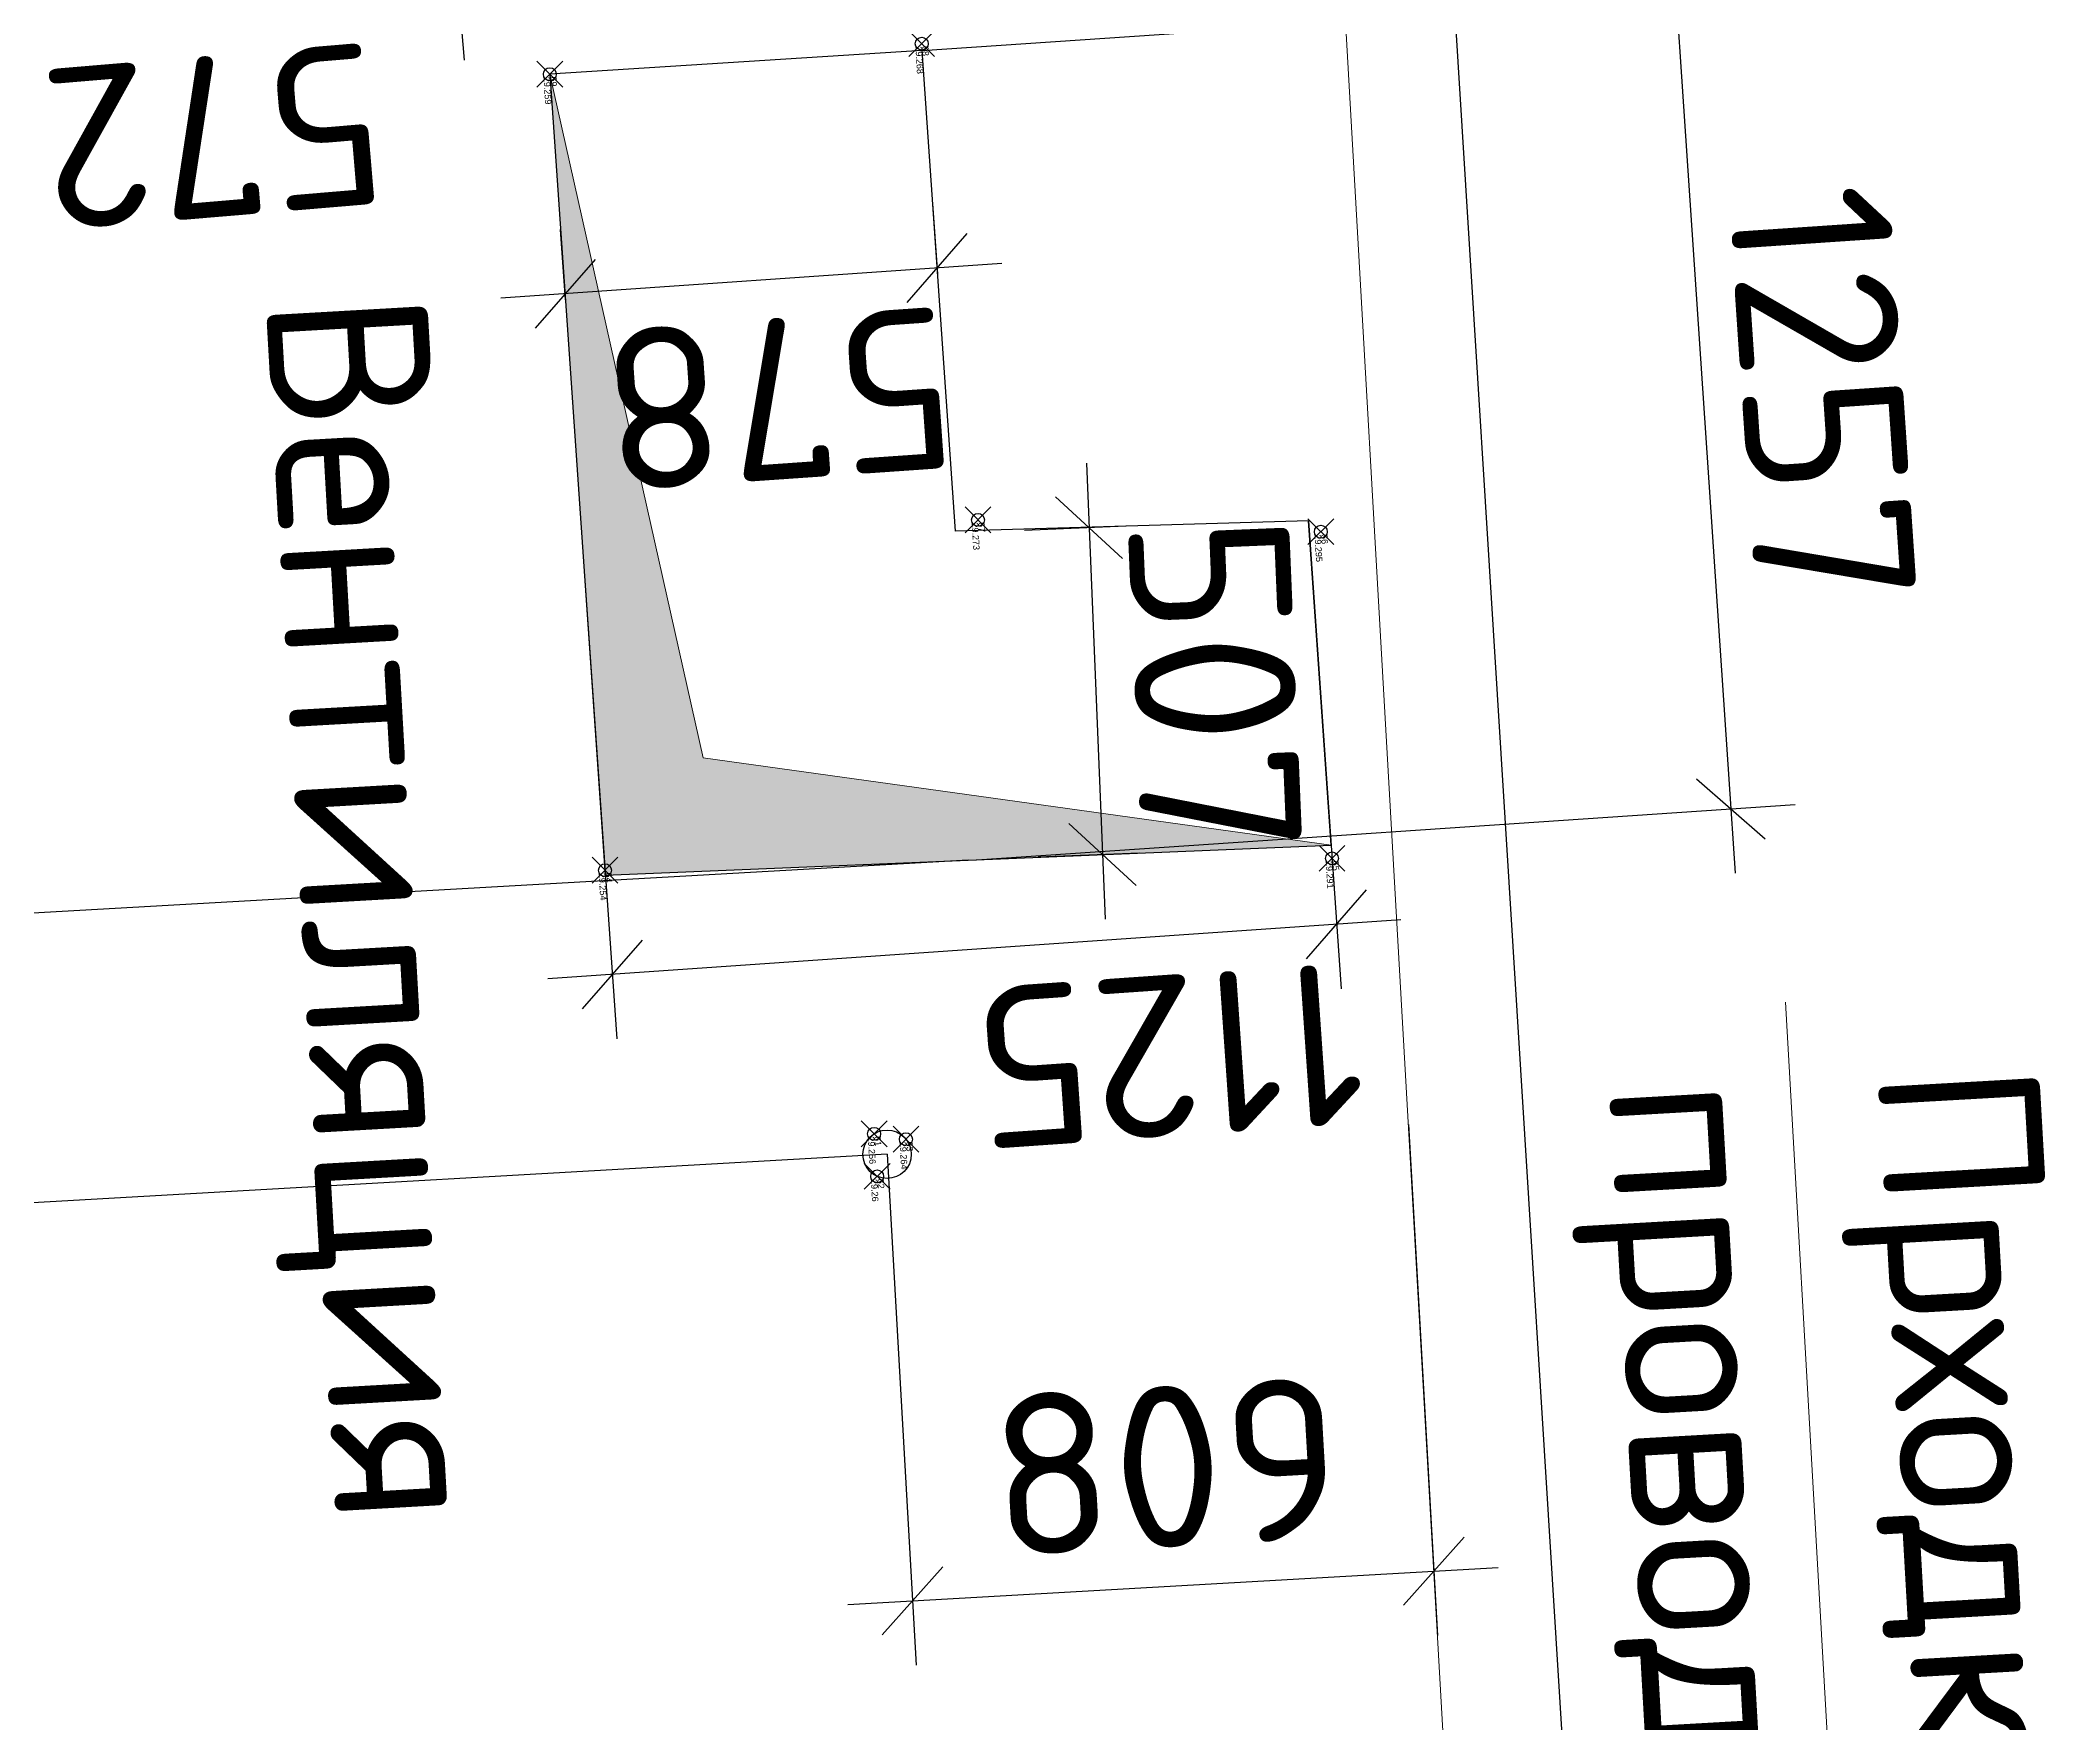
# Model space of a CAD drawing. Header units: metres. Extents: x 107714.2 to 107732.3, y 110797.9 to 110846.2.
# Drawn here: x 107728.728 to 107731.857, y 110807.237 to 110809.845 of the extents above; entities that cross this region are included whole.
import ezdxf

# ---------------------------------------------------------------- set-up
doc = ezdxf.new("R2010")
doc.units = ezdxf.units.M
doc.header["$PDMODE"] = 35
doc.header["$PDSIZE"] = 0.02
doc.linetypes.add('_ШПТ__20_т__2_5__Линия сетки', pattern=[25, 20, -2.5, 0, -2.5])
doc.linetypes.add('CENTER', pattern=[50.8, 31.75, -6.35, 6.35, -6.35])
doc.layers.add('Линии1', color=7, linetype='Continuous', lineweight=30)
doc.layers.add('ОСИ', color=251, linetype='CENTER', lineweight=18)
doc.layers.add('Слой1', color=7, linetype='Continuous')
doc.styles.add('GOST 2.304 type A', font='isocpeur.ttf')
doc.styles.add('ISOCPEUR', font='isocpeur.ttf', dxfattribs={"height": 375})
doc.styles.get("Standard").update_dxf_attribs({"font": 'arial.ttf'})
doc.dimstyles.new('ISO-25', dxfattribs={"dimtxt": 0.25, "dimasz": 0.1, "dimexe": 0.1, "dimexo": 0, "dimgap": 0.06, "dimtad": 1, "dimdec": 0, "dimlfac": 1000, "dimtxsty": 'GOST 2.304 type A', "dimblk": 'OBLIQUE', "dimcen": 2.5, "dimdle": 0.1, "dimadec": 0, "dimazin": 0, "dimtfac": 1, "dimtdec": 0, "dimtmove": 0, "dimatfit": 3, "dimfxl": 1, "dimarcsym": 0})

# ---------------------------------------------------------------- blocks, each defined once
blk = doc.blocks.new('_Oblique')
at = {"color": 0, "linetype": 'ByBlock', "lineweight": -2}
blk.add_line((-0.5, -0.5), (0.5, 0.5), dxfattribs=at)
blk = doc.blocks.new('*D79')
at = {"color": 0, "lineweight": -2, "transparency": 16777216}
for p, q in [((107730.8474, 110808.1649), (107730.8924, 110807.3733)), ((107730.0396, 110808.119), (107730.0845, 110807.3274)), ((107729.979, 110807.4216), (107730.9865, 110807.4788))]:
    blk.add_line(p, q, dxfattribs=at)
at = {"layer": 'Defpoints', "color": 0, "lineweight": 9, "transparency": 16777216}
for p in [(107730.8474, 110808.1649), (107730.0396, 110808.119, 29.2599), (107730.8867, 110807.4731)]:
    blk.add_point(p, dxfattribs=at)
at = {"color": 0, "lineweight": -2, "transparency": 16777216, "xscale": 0.1, "yscale": 0.1, "zscale": 0.1}
for p, rotation in [((107730.8867, 110807.4731), 3.253049744874275), ((107730.0789, 110807.4272), 183.2530497448743)]:
    blk.add_blockref('_Oblique', p, dxfattribs=dict(at, rotation=rotation))
at = {"color": 0, "lineweight": 9, "transparency": 16777216, "insert": (107730.4723, 110807.6349), "char_height": 0.25, "attachment_point": 5, "rotation": 3.253, "style": 'GOST 2.304 type A'}
blk.add_mtext('809', dxfattribs=at)
blk = doc.blocks.new('*D80')
at = {"color": 0, "lineweight": -2, "transparency": 16777216}
for p, q in [((107729.8652, 110811.1863), (107727.431, 110811.048)), ((107727.7109, 110807.8865), (107727.5252, 110811.1535)), ((107730.0396, 110808.119), (107727.6054, 110807.9807))]:
    blk.add_line(p, q, dxfattribs=at)
at = {"layer": 'Defpoints', "color": 0, "lineweight": 9, "transparency": 16777216}
for p in [(107729.8652, 110811.1863), (107727.5309, 110811.0536), (107730.0396, 110808.119, 29.2599)]:
    blk.add_point(p, dxfattribs=at)
at = {"color": 0, "lineweight": -2, "transparency": 16777216, "xscale": 0.1, "yscale": 0.1, "zscale": 0.1}
for p, rotation in [((107727.5309, 110811.0536), 93.25304974487426), ((107727.7052, 110807.9863), 273.2530497448743)]:
    blk.add_blockref('_Oblique', p, dxfattribs=dict(at, rotation=rotation))
at = {"color": 0, "lineweight": 9, "transparency": 16777216, "insert": (107727.8027, 110809.5305), "char_height": 0.25, "attachment_point": 5, "rotation": 273.253, "style": 'GOST 2.304 type A'}
blk.add_mtext('3072', dxfattribs=at)
blk = doc.blocks.new('*D83')
at = {"color": 0, "lineweight": -2, "transparency": 16777216}
for p, q in [((107730.0164, 110811.1949), (107727.9639, 110811.0782)), ((107728.2184, 110808.364), (107728.0581, 110811.1838)), ((107730.1654, 110808.5748), (107728.1129, 110808.4582))]:
    blk.add_line(p, q, dxfattribs=at)
at = {"layer": 'Defpoints', "color": 0, "lineweight": 9, "transparency": 16777216}
for p in [(107730.0164, 110811.1949), (107728.0638, 110811.0839), (107730.1654, 110808.5748)]:
    blk.add_point(p, dxfattribs=at)
at = {"color": 0, "lineweight": -2, "transparency": 16777216, "xscale": 0.1, "yscale": 0.1, "zscale": 0.1}
for p, rotation in [((107728.0638, 110811.0839), 93.25304974487426), ((107728.2127, 110808.4638), 273.2530497448743)]:
    blk.add_blockref('_Oblique', p, dxfattribs=dict(at, rotation=rotation))
at = {"color": 0, "lineweight": 9, "transparency": 16777216, "insert": (107728.3229, 110809.7844), "char_height": 0.25, "attachment_point": 5, "rotation": 273.253, "style": 'GOST 2.304 type A'}
blk.add_mtext('2624', dxfattribs=at)
blk = doc.blocks.new('*D85')
at = {"color": 0, "lineweight": -2, "transparency": 16777216}
for p, q in [((107729.9279, 110810.1791), (107729.9545, 110809.8622)), ((107729.3574, 110810.1312), (107729.3841, 110809.8142)), ((107730.0458, 110809.9702), (107729.3757, 110809.9139)), ((107729.3757, 110809.9139), (107728.6831, 110809.8556))]:
    blk.add_line(p, q, dxfattribs=at)
at = {"layer": 'Defpoints', "color": 0, "lineweight": 9, "transparency": 16777216}
for p in [(107729.9279, 110810.1791), (107729.3574, 110810.1312), (107729.3757, 110809.9139)]:
    blk.add_point(p, dxfattribs=at)
at = {"color": 0, "lineweight": -2, "transparency": 16777216, "xscale": 0.1, "yscale": 0.1, "zscale": 0.1}
for p, rotation in [((107729.9461, 110809.9618), 4.806974327843791), ((107729.3757, 110809.9139), 184.8069743278438)]:
    blk.add_blockref('_Oblique', p, dxfattribs=dict(at, rotation=rotation))
at = {"color": 0, "lineweight": 9, "transparency": 16777216, "insert": (107728.9951, 110809.6962), "char_height": 0.25, "attachment_point": 5, "rotation": 184.807, "style": 'GOST 2.304 type A'}
blk.add_mtext('572', dxfattribs=at)
blk = doc.blocks.new('*D86')
at = {"color": 0, "lineweight": -2, "transparency": 16777216}
for p, q in [((107731.2557, 110810.0081), (107731.3539, 110808.5546)), ((107730.094, 110809.8294), (107731.3622, 110809.9151)), ((107730.1788, 110808.5754), (107731.447, 110808.6611))]:
    blk.add_line(p, q, dxfattribs=at)
at = {"layer": 'Defpoints', "color": 0, "lineweight": 9, "transparency": 16777216}
for p in [(107730.094, 110809.8294), (107731.3472, 110808.6543), (107730.1788, 110808.5754)]:
    blk.add_point(p, dxfattribs=at)
at = {"color": 0, "lineweight": -2, "transparency": 16777216, "xscale": 0.1, "yscale": 0.1, "zscale": 0.1}
for p, rotation in [((107731.2625, 110809.9084), 93.86620920942184), ((107731.3472, 110808.6543), 273.8662092094219)]:
    blk.add_blockref('_Oblique', p, dxfattribs=dict(at, rotation=rotation))
at = {"color": 0, "lineweight": 9, "transparency": 16777216, "insert": (107731.4894, 110809.2938), "char_height": 0.25, "attachment_point": 5, "rotation": 273.8662, "style": 'GOST 2.304 type A'}
blk.add_mtext('1257', dxfattribs=at)
blk = doc.blocks.new('*D87')
at = {"color": 0, "lineweight": -2, "transparency": 16777216}
for p, q in [((107730.6928, 110809.1005), (107730.7431, 110808.3756)), ((107729.5704, 110809.0227), (107729.6206, 110808.2978)), ((107730.8359, 110808.4822), (107729.514, 110808.3906))]:
    blk.add_line(p, q, dxfattribs=at)
at = {"layer": 'Defpoints', "color": 0, "lineweight": 9, "transparency": 16777216}
for p in [(107730.6928, 110809.1005), (107729.5704, 110809.0227), (107729.6137, 110808.3975)]:
    blk.add_point(p, dxfattribs=at)
at = {"color": 0, "lineweight": -2, "transparency": 16777216, "xscale": 0.1, "yscale": 0.1, "zscale": 0.1}
for p, rotation in [((107730.7362, 110808.4753), 3.964122913732874), ((107729.6137, 110808.3975), 183.9641229137328)]:
    blk.add_blockref('_Oblique', p, dxfattribs=dict(at, rotation=rotation))
at = {"color": 0, "lineweight": 9, "transparency": 16777216, "insert": (107730.476, 110808.2719), "char_height": 0.25, "attachment_point": 5, "rotation": 183.9641, "style": 'GOST 2.304 type A'}
blk.add_mtext('1125', dxfattribs=at)
blk = doc.blocks.new('*D88')
at = {"color": 0, "lineweight": -2, "transparency": 16777216}
for p, q in [((107730.118, 110809.4829), (107730.1105, 110809.592)), ((107729.5413, 110809.4429), (107729.5337, 110809.5521)), ((107730.2172, 110809.4992), (107729.4409, 110809.4454))]:
    blk.add_line(p, q, dxfattribs=at)
at = {"layer": 'Defpoints', "color": 0, "lineweight": 9, "transparency": 16777216}
for p in [(107730.118, 110809.4829), (107729.5406, 110809.4523), (107729.5413, 110809.4429)]:
    blk.add_point(p, dxfattribs=at)
at = {"color": 0, "lineweight": -2, "transparency": 16777216, "xscale": 0.1, "yscale": 0.1, "zscale": 0.1}
for p, rotation in [((107730.1174, 110809.4923), 3.964122913592854), ((107729.5406, 110809.4523), 183.9641229135928)]:
    blk.add_blockref('_Oblique', p, dxfattribs=dict(at, rotation=rotation))
at = {"color": 0, "lineweight": 9, "transparency": 16777216, "insert": (107729.8704, 110809.2897), "char_height": 0.25, "attachment_point": 5, "rotation": 183.9641, "style": 'GOST 2.304 type A'}
blk.add_mtext('578', dxfattribs=at)
blk = doc.blocks.new('*D89')
at = {"color": 0, "lineweight": -2, "transparency": 16777216}
for p, q in [((107730.3485, 110809.1897), (107730.3775, 110808.4835)), ((107730.4096, 110809.0921), (107730.2527, 110809.0857)), ((107730.4304, 110808.5857), (107730.2735, 110808.5793))]:
    blk.add_line(p, q, dxfattribs=at)
at = {"layer": 'Defpoints', "color": 0, "lineweight": 9, "transparency": 16777216}
for p in [(107730.4096, 110809.0921), (107730.3734, 110808.5834), (107730.4304, 110808.5857)]:
    blk.add_point(p, dxfattribs=at)
at = {"color": 0, "lineweight": -2, "transparency": 16777216, "xscale": 0.1, "yscale": 0.1, "zscale": 0.1}
for p, rotation in [((107730.3526, 110809.0898), 92.35505903308189), ((107730.3734, 110808.5834), 272.3550590330819)]:
    blk.add_blockref('_Oblique', p, dxfattribs=dict(at, rotation=rotation))
at = {"color": 0, "lineweight": 9, "transparency": 16777216, "insert": (107730.5478, 110808.8442), "char_height": 0.25, "attachment_point": 5, "rotation": 272.3551, "style": 'GOST 2.304 type A'}
blk.add_mtext('507', dxfattribs=at)

msp = doc.modelspace()

# ---------------------------------------------------------------- hatches: boundary and pattern name
at = {"lineweight": 9}
h = msp.add_hatch(color=256, dxfattribs=at)
h.dxf.hatch_style = 1
h.paths.add_polyline_path([(107730.7277, 110808.5979), (107729.7547, 110808.7333), (107729.517, 110809.7925), (107729.603, 110808.5517)])

# ---------------------------------------------------------------- linework, layer by layer
msp.add_lwpolyline([(107729.517, 110809.7925), (107729.7547, 110808.7333), (107730.7277, 110808.5979)], dxfattribs=at)
at = {"color": 1, "lineweight": 9, "elevation": 27.9622}
msp.add_lwpolyline([(107731.432, 110808.3548), (107731.5521, 110806.2416), (107729.6871, 110806.2066)], dxfattribs=at)
at = {"layer": 'Линии1'}
msp.add_lwpolyline([(107729.8146, 110829.4216), (107730.1535, 110823.4379), (107730.4955, 110817.4217), (107730.8232, 110811.4345), (107731.1948, 110805.4522), (107731.5369, 110799.069), (107727.5664, 110798.848), (107726.1087, 110798.7645), (107724.6366, 110798.6691), (107721.5411, 110798.4787), (107719.2511, 110798.3483), (107718.9307, 110804.4255), (107718.5833, 110810.3458), (107718.2386, 110816.3355), (107717.9049, 110822.3253), (107717.7185, 110825.242), (107717.5134, 110828.7285), (107721.099, 110828.9269), (107723.4738, 110829.0731), (107725.8606, 110829.204)], close=True, dxfattribs=at)
msp.add_lwpolyline([(107729.603, 110808.5517), (107730.7277, 110808.5979), (107730.6928, 110809.1005), (107730.1457, 110809.0843), (107730.094, 110809.8294), (107729.517, 110809.7925), (107729.603, 110808.5517)], dxfattribs=at)
at = {"layer": 'Линии1', "lineweight": 30}
msp.add_circle((107730.0396, 110808.119, 29.2599), 0.0375, dxfattribs=at)
at = {"layer": 'ОСИ', "linetype": '_ШПТ__20_т__2_5__Линия сетки', "lineweight": 5}
msp.add_line((107728.735, 110845.3308), (107731.3809, 110798.7777), dxfattribs=at)
at = {"layer": 'Слой1'}
for p in [(107730.0933, 110809.8398, 29.2681), (107729.517, 110809.7925, 29.2592), (107730.1805, 110809.102, 29.2725), (107730.7117, 110809.0836, 29.2947), (107729.6025, 110808.5592, 29.2537), (107730.7291, 110808.5775, 29.2913), (107730.0195, 110808.1507, 29.2557), (107730.0688, 110808.1424, 29.2638), (107730.0242, 110808.0848, 29.2602)]:
    msp.add_point(p, dxfattribs=at)

# ---------------------------------------------------------------- texts
at = {"insert": (107729.3258, 110809.4603), "char_height": 0.25, "width": 1.266666, "attachment_point": 1, "rotation": 273.253, "style": 'ISOCPEUR'}
msp.add_mtext('Вентиляция', dxfattribs=at)
at = {"color": 1, "insert": (107731.8221, 110808.2665, 27.9622), "char_height": 0.25, "width": 2.006311, "attachment_point": 1, "rotation": 273.253, "style": 'ISOCPEUR'}
msp.add_mtext('Прходка под провода', dxfattribs=at)
at = {"layer": 'Слой1', "char_height": 0.01, "rotation": 273.253}
for s, insert, width, attachment_point in [(' 29.268', (107730.0933, 110809.8398, 29.2681), 0.56, 1), (' 68', (107730.0933, 110809.8398, 29.2681), 0.3, 7), (' 29.259', (107729.517, 110809.7925, 29.2592), 0.56, 1), (' 69', (107729.517, 110809.7925, 29.2592), 0.3, 7), (' 29.273', (107730.1805, 110809.102, 29.2725), 0.56, 1), (' 67', (107730.1805, 110809.102, 29.2725), 0.3, 7), (' 29.295', (107730.7117, 110809.0836, 29.2947), 0.56, 1), (' 66', (107730.7117, 110809.0836, 29.2947), 0.3, 7), (' 29.291', (107730.7291, 110808.5775, 29.2913), 0.56, 1), (' 65', (107730.7291, 110808.5775, 29.2913), 0.3, 7), (' 29.254', (107729.6025, 110808.5592, 29.2537), 0.56, 1), (' 64', (107729.6025, 110808.5592, 29.2537), 0.3, 7), (' 29.256', (107730.0195, 110808.1507, 29.2557), 0.56, 1), (' 61', (107730.0195, 110808.1507, 29.2557), 0.3, 7), (' 29.264', (107730.0688, 110808.1424, 29.2638), 0.56, 1), (' 63', (107730.0688, 110808.1424, 29.2638), 0.3, 7), (' 29.26', (107730.0242, 110808.0848, 29.2602), 0.48, 1), (' 62', (107730.0242, 110808.0848, 29.2602), 0.3, 7)]:
    msp.add_mtext(s, dxfattribs=dict(at, insert=insert, width=width, attachment_point=attachment_point))

# ---------------------------------------------------------------- dimensions: what is measured, and where the dimension line sits
at = {"lineweight": 9}
for base, p1, p2, angle, picture, middle in [((107727.5309, 110811.0536), (107730.0396, 110808.119, 29.2599), (107729.8652, 110811.1863), 273.253, '*D80', (107727.8027, 110809.5305)), ((107728.0638, 110811.0839), (107730.1654, 110808.5748), (107730.0164, 110811.1949), 273.253, '*D83', (107728.3229, 110809.7844)), ((107730.8867, 110807.4731), (107730.0396, 110808.119, 29.2599), (107730.8474, 110808.1649), 3.253, '*D79', (107730.4723, 110807.6349))]:
    dim = msp.add_linear_dim(base=base, p1=p1, p2=p2, angle=angle, dimstyle='ISO-25', dxfattribs=at)
    dim.commit()
    dim.dimension.update_dxf_attribs({"geometry": picture, "text_midpoint": middle})
for p1, p2, distance, picture, middle in [((107729.92786, 110810.17912), (107729.35743, 110810.13115), 0.21805, '*D85', (107728.9951, 110809.69621)), ((107730.094, 110809.8294), (107730.1788, 110808.5754), 1.1711, '*D86', (107731.4894, 110809.2938))]:
    dim = msp.add_aligned_dim(p1=p1, p2=p2, distance=distance, dimstyle='ISO-25', dxfattribs=at)
    dim.commit()
    dim.dimension.update_dxf_attribs({"geometry": picture, "text_midpoint": middle})
for base, p1, p2, angle, picture, middle in [((107729.5406, 110809.4523), (107730.118, 110809.4829), (107729.5413, 110809.4429), 183.9641, '*D88', (107729.8576, 110809.4743)), ((107730.3734, 110808.5834), (107730.4096, 110809.0921), (107730.4304, 110808.5857), 272.3551, '*D89', (107730.363, 110808.8366)), ((107729.6137, 110808.3975), (107730.6928, 110809.1005), (107729.5704, 110809.0227), 183.9641, '*D87', (107730.4632, 110808.4564))]:
    dim = msp.add_linear_dim(base=base, p1=p1, p2=p2, angle=angle, dimstyle='ISO-25', dxfattribs=at)
    dim.commit()
    dim.dimension.update_dxf_attribs({"geometry": picture, "text_midpoint": middle, "dimtype": 161})

doc.saveas('drawing.dxf')
